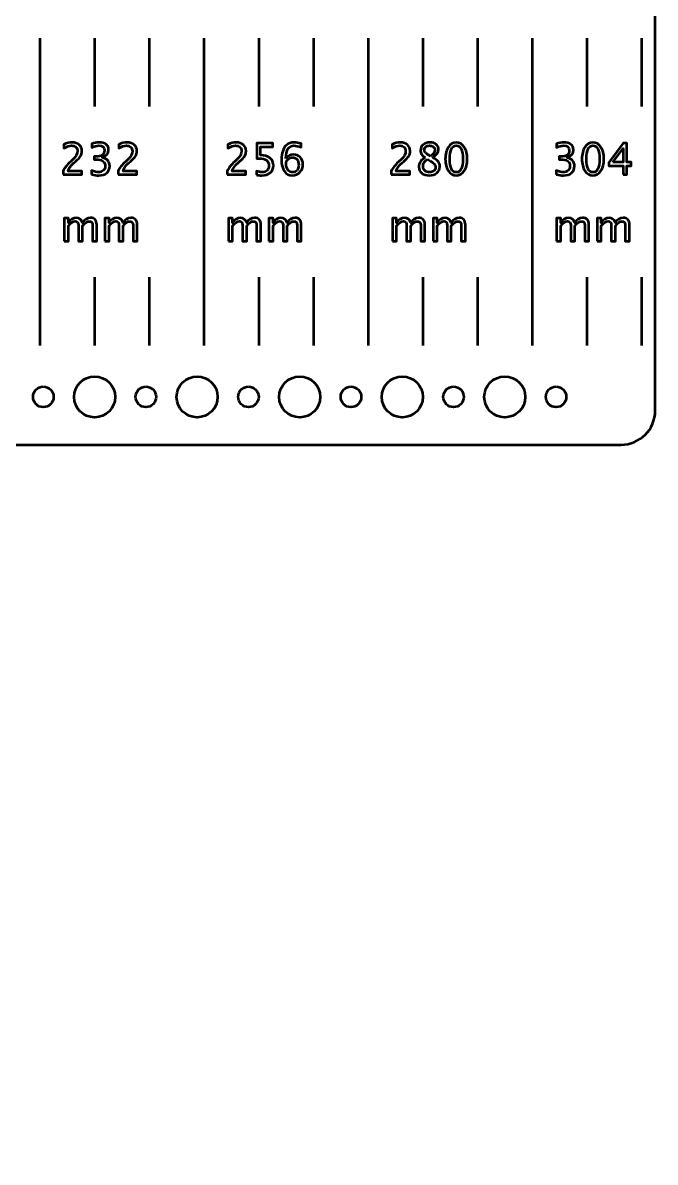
# Model space of a CAD drawing. Header units: centimetres. Extents: x -19.4 to 19.4, y -14.9 to 14.9.
# Drawn here: x 10.2 to 19.45, y -14.95 to 1.72 of the extents above; entities that cross this region are included whole.
import ezdxf

# ---------------------------------------------------------------- set-up
doc = ezdxf.new("R2010")
doc.units = ezdxf.units.CM
doc.header["$MEASUREMENT"] = 0
doc.layers.add('Layer 1', color=7, linetype='Continuous')

msp = doc.modelspace()

# ---------------------------------------------------------------- linework, layer by layer
at = {"layer": 'Layer 1', "lineweight": 53}
for centre, major_axis in [((11.25001, -3.75001), (0, 0.30001)), ((12.75001, -3.75001), (0, 0.30001)), ((14.25001, -3.75001), (0, 0.30001)), ((15.75001, -3.75001), (0, 0.30001)), ((17.25001, -3.75001), (0, 0.30001)), ((10.5, -3.75), (0, 0.15)), ((12, -3.75), (0, 0.15)), ((13.5, -3.75), (0, 0.15)), ((15, -3.75), (0, 0.15)), ((16.5, -3.75), (0, 0.15)), ((18, -3.75), (0, 0.15))]:
    msp.add_ellipse(centre, major_axis=major_axis, ratio=1, dxfattribs=at)
msp.add_open_spline([(-18.95, -14.95), (-19.22614, -14.95), (-19.45, -14.72614), (-19.45, -14.45), (-19.45, -14.45), (-19.45, -14.45), (-19.45, 14.45), (-19.45, 14.45), (-19.45, 14.45), (-19.45, 14.72614), (-19.22614, 14.95), (-18.95, 14.95), (-18.95, 14.95), (-15.20782, 14.95), (-9.72204, 14.95), (-6.55, 14.95), (-6.55, 14.95), (-6.27386, 14.95), (-6.05, 14.72614), (-6.05, 14.45), (-6.05, 14.45), (-6.05, 14.45), (-6.05, 2.95), (-6.05, 2.95), (-6.05, 2.95), (-6.05, 2.95), (18.95, 2.95), (18.95, 2.95), (18.95, 2.95), (19.22614, 2.95), (19.45, 2.72614), (19.45, 2.45), (19.45, 2.45), (19.45, 2.45), (19.45, -3.95), (19.45, -3.95), (19.45, -3.95), (19.45, -4.22614), (19.22614, -4.45), (18.95, -4.45), (18.95, -4.45), (18.95, -4.45), (-6.05, -4.45), (-6.05, -4.45), (-6.05, -4.45), (-6.05, -4.45), (-6.05, -14.45), (-6.05, -14.45), (-6.05, -14.45), (-6.05, -14.72614), (-6.27386, -14.95), (-6.55, -14.95), (-6.55, -14.95), (-11.32775, -14.95), (-14.17225, -14.95), (-18.95, -14.95)], degree=3, knots=[0, 0, 0, 0, 0.06666667, 0.06666667, 0.06666667, 0.06666667, 0.13333333, 0.13333333, 0.13333333, 0.13333333, 0.2, 0.2, 0.2, 0.2, 0.26666667, 0.26666667, 0.26666667, 0.26666667, 0.33333333, 0.33333333, 0.33333333, 0.33333333, 0.4, 0.4, 0.4, 0.4, 0.46666667, 0.46666667, 0.46666667, 0.46666667, 0.53333333, 0.53333333, 0.53333333, 0.53333333, 0.6, 0.6, 0.6, 0.6, 0.66666667, 0.66666667, 0.66666667, 0.66666667, 0.73333333, 0.73333333, 0.73333333, 0.73333333, 0.8, 0.8, 0.8, 0.8, 0.86666667, 0.86666667, 0.86666667, 0.86666667, 1, 1, 1, 1], dxfattribs=at)
at = {"layer": 'Layer 1', "color": 5, "lineweight": 53}
for points in [[(10.45, 1.5), (10.45, 1.5), (10.45, -3), (10.45, -3)], [(11.25, 1.5), (11.25, 1.5), (11.25, 0.5), (11.25, 0.5)], [(12.05, 1.5), (12.05, 1.5), (12.05, 0.5), (12.05, 0.5)], [(12.85, 1.5), (12.85, 1.5), (12.85, -3), (12.85, -3)], [(13.65, 1.5), (13.65, 1.5), (13.65, 0.5), (13.65, 0.5)], [(14.45, 1.5), (14.45, 1.5), (14.45, 0.5), (14.45, 0.5)], [(15.25, 1.5), (15.25, 1.5), (15.25, -3), (15.25, -3)], [(16.05, 1.5), (16.05, 1.5), (16.05, 0.5), (16.05, 0.5)], [(16.85, 1.5), (16.85, 1.5), (16.85, 0.5), (16.85, 0.5)], [(17.65, 1.5), (17.65, 1.5), (17.65, -3), (17.65, -3)], [(18.45, 1.5), (18.45, 1.5), (18.45, 0.5), (18.45, 0.5)], [(19.25, 1.5), (19.25, 1.5), (19.25, 0.5), (19.25, 0.5)], [(11.25, -2), (11.25, -2), (11.25, -3), (11.25, -3)], [(12.05, -2), (12.05, -2), (12.05, -3), (12.05, -3)], [(13.65, -2), (13.65, -2), (13.65, -3), (13.65, -3)], [(14.45, -2), (14.45, -2), (14.45, -3), (14.45, -3)], [(16.05, -2), (16.05, -2), (16.05, -3), (16.05, -3)], [(16.85, -2), (16.85, -2), (16.85, -3), (16.85, -3)], [(18.45, -2), (18.45, -2), (18.45, -3), (18.45, -3)], [(19.25, -2), (19.25, -2), (19.25, -3), (19.25, -3)]]:
    msp.add_open_spline(points, degree=3, dxfattribs=at)
for points, knots in [([(10.78972, -0.49738), (10.78972, -0.49738), (10.78972, -0.44404), (10.78972, -0.44404), (10.78972, -0.44404), (10.8075, -0.40245), (10.84337, -0.35704), (10.89745, -0.30804), (10.89745, -0.30804), (10.89745, -0.30804), (10.93238, -0.27672), (10.93238, -0.27672), (10.93238, -0.27672), (10.97736, -0.23587), (10.9999, -0.19544), (10.9999, -0.15522), (10.9999, -0.15522), (10.9999, -0.1295), (10.99217, -0.10939), (10.97683, -0.09468), (10.97683, -0.09468), (10.96148, -0.07997), (10.94021, -0.07256), (10.91322, -0.07256), (10.91322, -0.07256), (10.88168, -0.07256), (10.84433, -0.08463), (10.80115, -0.10876), (10.80115, -0.10876), (10.80115, -0.10876), (10.80115, -0.05542), (10.80115, -0.05542), (10.80115, -0.05542), (10.84189, -0.03637), (10.88243, -0.02684), (10.92285, -0.02684), (10.92285, -0.02684), (10.96582, -0.02684), (11.00032, -0.03838), (11.02636, -0.06156), (11.02636, -0.06156), (11.05229, -0.08474), (11.06531, -0.11543), (11.06531, -0.15374), (11.06531, -0.15374), (11.06531, -0.18126), (11.05874, -0.2057), (11.04562, -0.22698), (11.04562, -0.22698), (11.03239, -0.24835), (11.00794, -0.27418), (10.97207, -0.30466), (10.97207, -0.30466), (10.97207, -0.30466), (10.94847, -0.32477), (10.94847, -0.32477), (10.94847, -0.32477), (10.89936, -0.36636), (10.871, -0.40615), (10.86338, -0.44404), (10.86338, -0.44404), (10.86338, -0.44404), (11.0634, -0.44404), (11.0634, -0.44404), (11.0634, -0.44404), (11.0634, -0.44404), (11.0634, -0.49738), (11.0634, -0.49738), (11.0634, -0.49738), (11.0634, -0.49738), (10.78972, -0.49738), (10.78972, -0.49738)], [0, 0, 0, 0, 0.05263158, 0.05263158, 0.05263158, 0.05263158, 0.10526316, 0.10526316, 0.10526316, 0.10526316, 0.15789474, 0.15789474, 0.15789474, 0.15789474, 0.21052632, 0.21052632, 0.21052632, 0.21052632, 0.26315789, 0.26315789, 0.26315789, 0.26315789, 0.31578947, 0.31578947, 0.31578947, 0.31578947, 0.36842105, 0.36842105, 0.36842105, 0.36842105, 0.42105263, 0.42105263, 0.42105263, 0.42105263, 0.47368421, 0.47368421, 0.47368421, 0.47368421, 0.52631579, 0.52631579, 0.52631579, 0.52631579, 0.57894737, 0.57894737, 0.57894737, 0.57894737, 0.63157895, 0.63157895, 0.63157895, 0.63157895, 0.68421053, 0.68421053, 0.68421053, 0.68421053, 0.73684211, 0.73684211, 0.73684211, 0.73684211, 0.78947368, 0.78947368, 0.78947368, 0.78947368, 0.84210526, 0.84210526, 0.84210526, 0.84210526, 0.89473684, 0.89473684, 0.89473684, 0.89473684, 1, 1, 1, 1]), ([(11.20331, -0.4942), (11.20331, -0.4942), (11.20331, -0.43705), (11.20331, -0.43705), (11.20331, -0.43705), (11.24691, -0.45441), (11.2811, -0.46309), (11.30618, -0.46309), (11.30618, -0.46309), (11.33571, -0.46309), (11.35952, -0.45462), (11.37783, -0.43758), (11.37783, -0.43758), (11.39614, -0.42054), (11.40524, -0.39832), (11.40524, -0.37101), (11.40524, -0.37101), (11.40524, -0.30624), (11.36016, -0.27386), (11.26999, -0.27386), (11.26999, -0.27386), (11.26999, -0.27386), (11.24586, -0.27386), (11.24586, -0.27386), (11.24586, -0.27386), (11.24586, -0.27386), (11.24586, -0.2329), (11.24586, -0.2329), (11.24586, -0.2329), (11.24586, -0.2329), (11.26723, -0.23258), (11.26723, -0.23258), (11.26723, -0.23258), (11.35201, -0.23258), (11.39445, -0.20274), (11.39445, -0.14294), (11.39445, -0.14294), (11.39445, -0.09606), (11.36629, -0.07256), (11.3101, -0.07256), (11.3101, -0.07256), (11.27993, -0.07256), (11.24649, -0.08124), (11.20966, -0.0986), (11.20966, -0.0986), (11.20966, -0.0986), (11.20966, -0.04526), (11.20966, -0.04526), (11.20966, -0.04526), (11.24575, -0.03298), (11.28057, -0.02684), (11.31401, -0.02684), (11.31401, -0.02684), (11.35952, -0.02684), (11.39455, -0.03595), (11.41889, -0.05415), (11.41889, -0.05415), (11.44323, -0.07225), (11.45541, -0.0986), (11.45541, -0.1331), (11.45541, -0.1331), (11.45541, -0.18697), (11.42355, -0.22539), (11.35973, -0.24825), (11.35973, -0.24825), (11.43371, -0.2655), (11.47065, -0.30603), (11.47065, -0.37006), (11.47065, -0.37006), (11.47065, -0.41324), (11.45636, -0.44721), (11.42789, -0.47187), (11.42789, -0.47187), (11.39942, -0.49653), (11.36026, -0.50881), (11.31052, -0.50881), (11.31052, -0.50881), (11.28216, -0.50881), (11.24649, -0.50394), (11.20331, -0.4942)], [0, 0, 0, 0, 0.04761905, 0.04761905, 0.04761905, 0.04761905, 0.0952381, 0.0952381, 0.0952381, 0.0952381, 0.14285714, 0.14285714, 0.14285714, 0.14285714, 0.19047619, 0.19047619, 0.19047619, 0.19047619, 0.23809524, 0.23809524, 0.23809524, 0.23809524, 0.28571429, 0.28571429, 0.28571429, 0.28571429, 0.33333333, 0.33333333, 0.33333333, 0.33333333, 0.38095238, 0.38095238, 0.38095238, 0.38095238, 0.42857143, 0.42857143, 0.42857143, 0.42857143, 0.47619048, 0.47619048, 0.47619048, 0.47619048, 0.52380952, 0.52380952, 0.52380952, 0.52380952, 0.57142857, 0.57142857, 0.57142857, 0.57142857, 0.61904762, 0.61904762, 0.61904762, 0.61904762, 0.66666667, 0.66666667, 0.66666667, 0.66666667, 0.71428571, 0.71428571, 0.71428571, 0.71428571, 0.76190476, 0.76190476, 0.76190476, 0.76190476, 0.80952381, 0.80952381, 0.80952381, 0.80952381, 0.85714286, 0.85714286, 0.85714286, 0.85714286, 0.9047619, 0.9047619, 0.9047619, 0.9047619, 1, 1, 1, 1]), ([(11.59278, -0.49738), (11.59278, -0.49738), (11.59278, -0.44404), (11.59278, -0.44404), (11.59278, -0.44404), (11.61056, -0.40245), (11.64643, -0.35704), (11.70051, -0.30804), (11.70051, -0.30804), (11.70051, -0.30804), (11.73544, -0.27672), (11.73544, -0.27672), (11.73544, -0.27672), (11.78042, -0.23587), (11.80296, -0.19544), (11.80296, -0.15522), (11.80296, -0.15522), (11.80296, -0.1295), (11.79523, -0.10939), (11.77989, -0.09468), (11.77989, -0.09468), (11.76454, -0.07997), (11.74327, -0.07256), (11.71628, -0.07256), (11.71628, -0.07256), (11.68474, -0.07256), (11.64739, -0.08463), (11.60421, -0.10876), (11.60421, -0.10876), (11.60421, -0.10876), (11.60421, -0.05542), (11.60421, -0.05542), (11.60421, -0.05542), (11.64495, -0.03637), (11.68549, -0.02684), (11.72591, -0.02684), (11.72591, -0.02684), (11.76888, -0.02684), (11.80338, -0.03838), (11.82942, -0.06156), (11.82942, -0.06156), (11.85535, -0.08474), (11.86837, -0.11543), (11.86837, -0.15374), (11.86837, -0.15374), (11.86837, -0.18126), (11.8618, -0.2057), (11.84868, -0.22698), (11.84868, -0.22698), (11.83545, -0.24835), (11.811, -0.27418), (11.77513, -0.30466), (11.77513, -0.30466), (11.77513, -0.30466), (11.75153, -0.32477), (11.75153, -0.32477), (11.75153, -0.32477), (11.70242, -0.36636), (11.67406, -0.40615), (11.66644, -0.44404), (11.66644, -0.44404), (11.66644, -0.44404), (11.86646, -0.44404), (11.86646, -0.44404), (11.86646, -0.44404), (11.86646, -0.44404), (11.86646, -0.49738), (11.86646, -0.49738), (11.86646, -0.49738), (11.86646, -0.49738), (11.59278, -0.49738), (11.59278, -0.49738)], [0, 0, 0, 0, 0.05263158, 0.05263158, 0.05263158, 0.05263158, 0.10526316, 0.10526316, 0.10526316, 0.10526316, 0.15789474, 0.15789474, 0.15789474, 0.15789474, 0.21052632, 0.21052632, 0.21052632, 0.21052632, 0.26315789, 0.26315789, 0.26315789, 0.26315789, 0.31578947, 0.31578947, 0.31578947, 0.31578947, 0.36842105, 0.36842105, 0.36842105, 0.36842105, 0.42105263, 0.42105263, 0.42105263, 0.42105263, 0.47368421, 0.47368421, 0.47368421, 0.47368421, 0.52631579, 0.52631579, 0.52631579, 0.52631579, 0.57894737, 0.57894737, 0.57894737, 0.57894737, 0.63157895, 0.63157895, 0.63157895, 0.63157895, 0.68421053, 0.68421053, 0.68421053, 0.68421053, 0.73684211, 0.73684211, 0.73684211, 0.73684211, 0.78947368, 0.78947368, 0.78947368, 0.78947368, 0.84210526, 0.84210526, 0.84210526, 0.84210526, 0.89473684, 0.89473684, 0.89473684, 0.89473684, 1, 1, 1, 1]), ([(13.18972, -0.49738), (13.18972, -0.49738), (13.18972, -0.44404), (13.18972, -0.44404), (13.18972, -0.44404), (13.2075, -0.40245), (13.24337, -0.35704), (13.29745, -0.30804), (13.29745, -0.30804), (13.29745, -0.30804), (13.33238, -0.27672), (13.33238, -0.27672), (13.33238, -0.27672), (13.37736, -0.23587), (13.3999, -0.19544), (13.3999, -0.15522), (13.3999, -0.15522), (13.3999, -0.1295), (13.39217, -0.10939), (13.37683, -0.09468), (13.37683, -0.09468), (13.36148, -0.07997), (13.34021, -0.07256), (13.31322, -0.07256), (13.31322, -0.07256), (13.28168, -0.07256), (13.24433, -0.08463), (13.20115, -0.10876), (13.20115, -0.10876), (13.20115, -0.10876), (13.20115, -0.05542), (13.20115, -0.05542), (13.20115, -0.05542), (13.24189, -0.03637), (13.28243, -0.02684), (13.32285, -0.02684), (13.32285, -0.02684), (13.36582, -0.02684), (13.40032, -0.03838), (13.42636, -0.06156), (13.42636, -0.06156), (13.45229, -0.08474), (13.46531, -0.11543), (13.46531, -0.15374), (13.46531, -0.15374), (13.46531, -0.18126), (13.45874, -0.2057), (13.44562, -0.22698), (13.44562, -0.22698), (13.43239, -0.24835), (13.40794, -0.27418), (13.37207, -0.30466), (13.37207, -0.30466), (13.37207, -0.30466), (13.34847, -0.32477), (13.34847, -0.32477), (13.34847, -0.32477), (13.29936, -0.36636), (13.271, -0.40615), (13.26338, -0.44404), (13.26338, -0.44404), (13.26338, -0.44404), (13.4634, -0.44404), (13.4634, -0.44404), (13.4634, -0.44404), (13.4634, -0.44404), (13.4634, -0.49738), (13.4634, -0.49738), (13.4634, -0.49738), (13.4634, -0.49738), (13.18972, -0.49738), (13.18972, -0.49738)], [0, 0, 0, 0, 0.05263158, 0.05263158, 0.05263158, 0.05263158, 0.10526316, 0.10526316, 0.10526316, 0.10526316, 0.15789474, 0.15789474, 0.15789474, 0.15789474, 0.21052632, 0.21052632, 0.21052632, 0.21052632, 0.26315789, 0.26315789, 0.26315789, 0.26315789, 0.31578947, 0.31578947, 0.31578947, 0.31578947, 0.36842105, 0.36842105, 0.36842105, 0.36842105, 0.42105263, 0.42105263, 0.42105263, 0.42105263, 0.47368421, 0.47368421, 0.47368421, 0.47368421, 0.52631579, 0.52631579, 0.52631579, 0.52631579, 0.57894737, 0.57894737, 0.57894737, 0.57894737, 0.63157895, 0.63157895, 0.63157895, 0.63157895, 0.68421053, 0.68421053, 0.68421053, 0.68421053, 0.73684211, 0.73684211, 0.73684211, 0.73684211, 0.78947368, 0.78947368, 0.78947368, 0.78947368, 0.84210526, 0.84210526, 0.84210526, 0.84210526, 0.89473684, 0.89473684, 0.89473684, 0.89473684, 1, 1, 1, 1]), ([(13.61601, -0.49929), (13.61601, -0.49929), (13.61601, -0.44467), (13.61601, -0.44467), (13.61601, -0.44467), (13.64638, -0.45695), (13.67517, -0.46309), (13.70269, -0.46309), (13.70269, -0.46309), (13.73274, -0.46309), (13.75645, -0.4542), (13.7737, -0.43642), (13.7737, -0.43642), (13.79095, -0.41864), (13.79953, -0.39419), (13.79953, -0.36308), (13.79953, -0.36308), (13.79953, -0.32963), (13.78735, -0.30402), (13.76301, -0.28635), (13.76301, -0.28635), (13.73867, -0.26867), (13.70343, -0.25989), (13.65739, -0.25989), (13.65739, -0.25989), (13.6467, -0.25989), (13.63538, -0.26063), (13.62363, -0.26211), (13.62363, -0.26211), (13.62363, -0.26211), (13.62363, -0.03827), (13.62363, -0.03827), (13.62363, -0.03827), (13.62363, -0.03827), (13.85604, -0.03827), (13.85604, -0.03827), (13.85604, -0.03827), (13.85604, -0.03827), (13.85604, -0.09161), (13.85604, -0.09161), (13.85604, -0.09161), (13.85604, -0.09161), (13.67697, -0.09161), (13.67697, -0.09161), (13.67697, -0.09161), (13.67697, -0.09161), (13.67697, -0.2129), (13.67697, -0.2129), (13.67697, -0.2129), (13.73603, -0.2129), (13.78206, -0.22645), (13.81519, -0.25354), (13.81519, -0.25354), (13.84831, -0.28053), (13.86493, -0.31799), (13.86493, -0.36593), (13.86493, -0.36593), (13.86493, -0.4106), (13.8499, -0.44552), (13.81985, -0.47082), (13.81985, -0.47082), (13.78979, -0.49611), (13.7483, -0.50881), (13.69539, -0.50881), (13.69539, -0.50881), (13.67178, -0.50881), (13.64533, -0.50564), (13.61601, -0.49929)], [0, 0, 0, 0, 0.05555556, 0.05555556, 0.05555556, 0.05555556, 0.11111111, 0.11111111, 0.11111111, 0.11111111, 0.16666667, 0.16666667, 0.16666667, 0.16666667, 0.22222222, 0.22222222, 0.22222222, 0.22222222, 0.27777778, 0.27777778, 0.27777778, 0.27777778, 0.33333333, 0.33333333, 0.33333333, 0.33333333, 0.38888889, 0.38888889, 0.38888889, 0.38888889, 0.44444444, 0.44444444, 0.44444444, 0.44444444, 0.5, 0.5, 0.5, 0.5, 0.55555556, 0.55555556, 0.55555556, 0.55555556, 0.61111111, 0.61111111, 0.61111111, 0.61111111, 0.66666667, 0.66666667, 0.66666667, 0.66666667, 0.72222222, 0.72222222, 0.72222222, 0.72222222, 0.77777778, 0.77777778, 0.77777778, 0.77777778, 0.83333333, 0.83333333, 0.83333333, 0.83333333, 0.88888889, 0.88888889, 0.88888889, 0.88888889, 1, 1, 1, 1]), ([(14.04929, -0.25947), (14.0785, -0.22168), (14.11522, -0.20274), (14.15946, -0.20274), (14.15946, -0.20274), (14.19957, -0.20274), (14.23238, -0.21597), (14.25799, -0.24253), (14.25799, -0.24253), (14.2835, -0.2691), (14.29631, -0.30318), (14.29631, -0.34477), (14.29631, -0.34477), (14.29631, -0.3925), (14.28202, -0.43176), (14.25334, -0.46256), (14.25334, -0.46256), (14.22466, -0.49336), (14.18825, -0.50881), (14.14391, -0.50881), (14.14391, -0.50881), (14.09353, -0.50881), (14.05395, -0.48838), (14.02548, -0.44764), (14.02548, -0.44764), (13.9969, -0.40679), (13.98262, -0.35027), (13.98262, -0.2782), (13.98262, -0.2782), (13.98262, -0.18104), (14.00759, -0.10982), (14.05744, -0.06431), (14.05744, -0.06431), (14.08453, -0.03933), (14.122, -0.02684), (14.16973, -0.02684), (14.16973, -0.02684), (14.19746, -0.02684), (14.23185, -0.03256), (14.27281, -0.04399), (14.27281, -0.04399), (14.27281, -0.04399), (14.27281, -0.09733), (14.27281, -0.09733), (14.27281, -0.09733), (14.22952, -0.08082), (14.19396, -0.07256), (14.16602, -0.07256), (14.16602, -0.07256), (14.08824, -0.07256), (14.04929, -0.1349), (14.04929, -0.25947)], [0, 0, 0, 0, 0.07142857, 0.07142857, 0.07142857, 0.07142857, 0.14285714, 0.14285714, 0.14285714, 0.14285714, 0.21428571, 0.21428571, 0.21428571, 0.21428571, 0.28571429, 0.28571429, 0.28571429, 0.28571429, 0.35714286, 0.35714286, 0.35714286, 0.35714286, 0.42857143, 0.42857143, 0.42857143, 0.42857143, 0.5, 0.5, 0.5, 0.5, 0.57142857, 0.57142857, 0.57142857, 0.57142857, 0.64285714, 0.64285714, 0.64285714, 0.64285714, 0.71428571, 0.71428571, 0.71428571, 0.71428571, 0.78571429, 0.78571429, 0.78571429, 0.78571429, 0.85714286, 0.85714286, 0.85714286, 0.85714286, 1, 1, 1, 1]), ([(15.58972, -0.49738), (15.58972, -0.49738), (15.58972, -0.44404), (15.58972, -0.44404), (15.58972, -0.44404), (15.6075, -0.40245), (15.64337, -0.35704), (15.69745, -0.30804), (15.69745, -0.30804), (15.69745, -0.30804), (15.73238, -0.27672), (15.73238, -0.27672), (15.73238, -0.27672), (15.77736, -0.23587), (15.7999, -0.19544), (15.7999, -0.15522), (15.7999, -0.15522), (15.7999, -0.1295), (15.79217, -0.10939), (15.77683, -0.09468), (15.77683, -0.09468), (15.76148, -0.07997), (15.74021, -0.07256), (15.71322, -0.07256), (15.71322, -0.07256), (15.68168, -0.07256), (15.64433, -0.08463), (15.60115, -0.10876), (15.60115, -0.10876), (15.60115, -0.10876), (15.60115, -0.05542), (15.60115, -0.05542), (15.60115, -0.05542), (15.64189, -0.03637), (15.68243, -0.02684), (15.72285, -0.02684), (15.72285, -0.02684), (15.76582, -0.02684), (15.80032, -0.03838), (15.82636, -0.06156), (15.82636, -0.06156), (15.85229, -0.08474), (15.86531, -0.11543), (15.86531, -0.15374), (15.86531, -0.15374), (15.86531, -0.18126), (15.85874, -0.2057), (15.84562, -0.22698), (15.84562, -0.22698), (15.83239, -0.24835), (15.80794, -0.27418), (15.77207, -0.30466), (15.77207, -0.30466), (15.77207, -0.30466), (15.74847, -0.32477), (15.74847, -0.32477), (15.74847, -0.32477), (15.69936, -0.36636), (15.671, -0.40615), (15.66338, -0.44404), (15.66338, -0.44404), (15.66338, -0.44404), (15.8634, -0.44404), (15.8634, -0.44404), (15.8634, -0.44404), (15.8634, -0.44404), (15.8634, -0.49738), (15.8634, -0.49738), (15.8634, -0.49738), (15.8634, -0.49738), (15.58972, -0.49738), (15.58972, -0.49738)], [0, 0, 0, 0, 0.05263158, 0.05263158, 0.05263158, 0.05263158, 0.10526316, 0.10526316, 0.10526316, 0.10526316, 0.15789474, 0.15789474, 0.15789474, 0.15789474, 0.21052632, 0.21052632, 0.21052632, 0.21052632, 0.26315789, 0.26315789, 0.26315789, 0.26315789, 0.31578947, 0.31578947, 0.31578947, 0.31578947, 0.36842105, 0.36842105, 0.36842105, 0.36842105, 0.42105263, 0.42105263, 0.42105263, 0.42105263, 0.47368421, 0.47368421, 0.47368421, 0.47368421, 0.52631579, 0.52631579, 0.52631579, 0.52631579, 0.57894737, 0.57894737, 0.57894737, 0.57894737, 0.63157895, 0.63157895, 0.63157895, 0.63157895, 0.68421053, 0.68421053, 0.68421053, 0.68421053, 0.73684211, 0.73684211, 0.73684211, 0.73684211, 0.78947368, 0.78947368, 0.78947368, 0.78947368, 0.84210526, 0.84210526, 0.84210526, 0.84210526, 0.89473684, 0.89473684, 0.89473684, 0.89473684, 1, 1, 1, 1]), ([(16.08459, -0.24751), (16.0594, -0.22994), (16.04183, -0.21364), (16.03199, -0.19851), (16.03199, -0.19851), (16.02215, -0.18348), (16.01728, -0.16527), (16.01728, -0.144), (16.01728, -0.144), (16.01728, -0.10929), (16.02998, -0.08103), (16.05527, -0.05934), (16.05527, -0.05934), (16.08067, -0.03764), (16.1138, -0.02684), (16.15465, -0.02684), (16.15465, -0.02684), (16.19233, -0.02684), (16.22291, -0.03605), (16.2463, -0.05447), (16.2463, -0.05447), (16.26969, -0.07278), (16.28144, -0.09669), (16.28144, -0.12601), (16.28144, -0.12601), (16.28144, -0.17046), (16.25297, -0.21099), (16.19614, -0.24751), (16.19614, -0.24751), (16.26525, -0.28137), (16.29986, -0.32508), (16.29986, -0.37863), (16.29986, -0.37863), (16.29986, -0.41684), (16.28536, -0.44806), (16.25646, -0.4724), (16.25646, -0.4724), (16.22757, -0.49664), (16.19042, -0.50881), (16.14492, -0.50881), (16.14492, -0.50881), (16.09951, -0.50881), (16.06289, -0.49738), (16.03495, -0.47452), (16.03495, -0.47452), (16.00712, -0.45177), (15.99315, -0.42171), (15.99315, -0.38456), (15.99315, -0.38456), (15.99315, -0.32953), (16.02363, -0.28391), (16.08459, -0.24751)], [0, 0, 0, 0, 0.07142857, 0.07142857, 0.07142857, 0.07142857, 0.14285714, 0.14285714, 0.14285714, 0.14285714, 0.21428571, 0.21428571, 0.21428571, 0.21428571, 0.28571429, 0.28571429, 0.28571429, 0.28571429, 0.35714286, 0.35714286, 0.35714286, 0.35714286, 0.42857143, 0.42857143, 0.42857143, 0.42857143, 0.5, 0.5, 0.5, 0.5, 0.57142857, 0.57142857, 0.57142857, 0.57142857, 0.64285714, 0.64285714, 0.64285714, 0.64285714, 0.71428571, 0.71428571, 0.71428571, 0.71428571, 0.78571429, 0.78571429, 0.78571429, 0.78571429, 0.85714286, 0.85714286, 0.85714286, 0.85714286, 1, 1, 1, 1]), ([(16.16206, -0.22835), (16.20482, -0.20009), (16.2262, -0.16877), (16.2262, -0.13416), (16.2262, -0.13416), (16.2262, -0.11564), (16.219, -0.10082), (16.20471, -0.0895), (16.20471, -0.0895), (16.19032, -0.07817), (16.17159, -0.07256), (16.14841, -0.07256), (16.14841, -0.07256), (16.12597, -0.07256), (16.10766, -0.07807), (16.09359, -0.08918), (16.09359, -0.08918), (16.07951, -0.10029), (16.07253, -0.11458), (16.07253, -0.13225), (16.07253, -0.13225), (16.07253, -0.1494), (16.07888, -0.16485), (16.09158, -0.17861), (16.09158, -0.17861), (16.10428, -0.19226), (16.12777, -0.20888), (16.16206, -0.22835)], [0, 0, 0, 0, 0.125, 0.125, 0.125, 0.125, 0.25, 0.25, 0.25, 0.25, 0.375, 0.375, 0.375, 0.375, 0.5, 0.5, 0.5, 0.5, 0.625, 0.625, 0.625, 0.625, 0.75, 0.75, 0.75, 0.75, 1, 1, 1, 1]), ([(16.54073, -0.50881), (16.49258, -0.50881), (16.45374, -0.48669), (16.42431, -0.44256), (16.42431, -0.44256), (16.39479, -0.39843), (16.38008, -0.34022), (16.38008, -0.26783), (16.38008, -0.26783), (16.38008, -0.19544), (16.39479, -0.13723), (16.42431, -0.0931), (16.42431, -0.0931), (16.45374, -0.04896), (16.49258, -0.02684), (16.54073, -0.02684), (16.54073, -0.02684), (16.5891, -0.02684), (16.62794, -0.04886), (16.65736, -0.09288), (16.65736, -0.09288), (16.68667, -0.13691), (16.70139, -0.19523), (16.70139, -0.26783), (16.70139, -0.26783), (16.70139, -0.34022), (16.68667, -0.39843), (16.65736, -0.44256), (16.65736, -0.44256), (16.62794, -0.48669), (16.5891, -0.50881), (16.54073, -0.50881)], [0, 0, 0, 0, 0.11111111, 0.11111111, 0.11111111, 0.11111111, 0.22222222, 0.22222222, 0.22222222, 0.22222222, 0.33333333, 0.33333333, 0.33333333, 0.33333333, 0.44444444, 0.44444444, 0.44444444, 0.44444444, 0.55555556, 0.55555556, 0.55555556, 0.55555556, 0.66666667, 0.66666667, 0.66666667, 0.66666667, 0.77777778, 0.77777778, 0.77777778, 0.77777778, 1, 1, 1, 1]), ([(16.54062, -0.46309), (16.60423, -0.46309), (16.63598, -0.398), (16.63598, -0.26783), (16.63598, -0.26783), (16.63598, -0.13765), (16.60423, -0.07256), (16.54062, -0.07256), (16.54062, -0.07256), (16.47723, -0.07256), (16.44548, -0.13765), (16.44548, -0.26783), (16.44548, -0.26783), (16.44548, -0.398), (16.47723, -0.46309), (16.54062, -0.46309)], [0, 0, 0, 0, 0.2, 0.2, 0.2, 0.2, 0.4, 0.4, 0.4, 0.4, 0.6, 0.6, 0.6, 0.6, 1, 1, 1, 1]), ([(18.00178, -0.4942), (18.00178, -0.4942), (18.00178, -0.43705), (18.00178, -0.43705), (18.00178, -0.43705), (18.04538, -0.45441), (18.07957, -0.46309), (18.10465, -0.46309), (18.10465, -0.46309), (18.13418, -0.46309), (18.15799, -0.45462), (18.1763, -0.43758), (18.1763, -0.43758), (18.19461, -0.42054), (18.20371, -0.39832), (18.20371, -0.37101), (18.20371, -0.37101), (18.20371, -0.30624), (18.15863, -0.27386), (18.06846, -0.27386), (18.06846, -0.27386), (18.06846, -0.27386), (18.04433, -0.27386), (18.04433, -0.27386), (18.04433, -0.27386), (18.04433, -0.27386), (18.04433, -0.2329), (18.04433, -0.2329), (18.04433, -0.2329), (18.04433, -0.2329), (18.0657, -0.23258), (18.0657, -0.23258), (18.0657, -0.23258), (18.15048, -0.23258), (18.19292, -0.20274), (18.19292, -0.14294), (18.19292, -0.14294), (18.19292, -0.09606), (18.16476, -0.07256), (18.10857, -0.07256), (18.10857, -0.07256), (18.0784, -0.07256), (18.04496, -0.08124), (18.00813, -0.0986), (18.00813, -0.0986), (18.00813, -0.0986), (18.00813, -0.04526), (18.00813, -0.04526), (18.00813, -0.04526), (18.04422, -0.03298), (18.07904, -0.02684), (18.11248, -0.02684), (18.11248, -0.02684), (18.15799, -0.02684), (18.19302, -0.03595), (18.21736, -0.05415), (18.21736, -0.05415), (18.2417, -0.07225), (18.25388, -0.0986), (18.25388, -0.1331), (18.25388, -0.1331), (18.25388, -0.18697), (18.22202, -0.22539), (18.1582, -0.24825), (18.1582, -0.24825), (18.23218, -0.2655), (18.26912, -0.30603), (18.26912, -0.37006), (18.26912, -0.37006), (18.26912, -0.41324), (18.25483, -0.44721), (18.22636, -0.47187), (18.22636, -0.47187), (18.19789, -0.49653), (18.15873, -0.50881), (18.10899, -0.50881), (18.10899, -0.50881), (18.08063, -0.50881), (18.04496, -0.50394), (18.00178, -0.4942)], [0, 0, 0, 0, 0.04761905, 0.04761905, 0.04761905, 0.04761905, 0.0952381, 0.0952381, 0.0952381, 0.0952381, 0.14285714, 0.14285714, 0.14285714, 0.14285714, 0.19047619, 0.19047619, 0.19047619, 0.19047619, 0.23809524, 0.23809524, 0.23809524, 0.23809524, 0.28571429, 0.28571429, 0.28571429, 0.28571429, 0.33333333, 0.33333333, 0.33333333, 0.33333333, 0.38095238, 0.38095238, 0.38095238, 0.38095238, 0.42857143, 0.42857143, 0.42857143, 0.42857143, 0.47619048, 0.47619048, 0.47619048, 0.47619048, 0.52380952, 0.52380952, 0.52380952, 0.52380952, 0.57142857, 0.57142857, 0.57142857, 0.57142857, 0.61904762, 0.61904762, 0.61904762, 0.61904762, 0.66666667, 0.66666667, 0.66666667, 0.66666667, 0.71428571, 0.71428571, 0.71428571, 0.71428571, 0.76190476, 0.76190476, 0.76190476, 0.76190476, 0.80952381, 0.80952381, 0.80952381, 0.80952381, 0.85714286, 0.85714286, 0.85714286, 0.85714286, 0.9047619, 0.9047619, 0.9047619, 0.9047619, 1, 1, 1, 1]), ([(18.5392, -0.50881), (18.49105, -0.50881), (18.45221, -0.48669), (18.42278, -0.44256), (18.42278, -0.44256), (18.39326, -0.39843), (18.37855, -0.34022), (18.37855, -0.26783), (18.37855, -0.26783), (18.37855, -0.19544), (18.39326, -0.13723), (18.42278, -0.0931), (18.42278, -0.0931), (18.45221, -0.04896), (18.49105, -0.02684), (18.5392, -0.02684), (18.5392, -0.02684), (18.58757, -0.02684), (18.62641, -0.04886), (18.65583, -0.09288), (18.65583, -0.09288), (18.68514, -0.13691), (18.69986, -0.19523), (18.69986, -0.26783), (18.69986, -0.26783), (18.69986, -0.34022), (18.68514, -0.39843), (18.65583, -0.44256), (18.65583, -0.44256), (18.62641, -0.48669), (18.58757, -0.50881), (18.5392, -0.50881)], [0, 0, 0, 0, 0.11111111, 0.11111111, 0.11111111, 0.11111111, 0.22222222, 0.22222222, 0.22222222, 0.22222222, 0.33333333, 0.33333333, 0.33333333, 0.33333333, 0.44444444, 0.44444444, 0.44444444, 0.44444444, 0.55555556, 0.55555556, 0.55555556, 0.55555556, 0.66666667, 0.66666667, 0.66666667, 0.66666667, 0.77777778, 0.77777778, 0.77777778, 0.77777778, 1, 1, 1, 1]), ([(18.53909, -0.46309), (18.6027, -0.46309), (18.63445, -0.398), (18.63445, -0.26783), (18.63445, -0.26783), (18.63445, -0.13765), (18.6027, -0.07256), (18.53909, -0.07256), (18.53909, -0.07256), (18.4757, -0.07256), (18.44395, -0.13765), (18.44395, -0.26783), (18.44395, -0.26783), (18.44395, -0.398), (18.4757, -0.46309), (18.53909, -0.46309)], [0, 0, 0, 0, 0.2, 0.2, 0.2, 0.2, 0.4, 0.4, 0.4, 0.4, 0.6, 0.6, 0.6, 0.6, 1, 1, 1, 1]), ([(18.97947, -0.49738), (18.97947, -0.49738), (18.97947, -0.3672), (18.97947, -0.3672), (18.97947, -0.3672), (18.97947, -0.3672), (18.77246, -0.3672), (18.77246, -0.3672), (18.77246, -0.3672), (18.77246, -0.3672), (18.77246, -0.32085), (18.77246, -0.32085), (18.77246, -0.32085), (18.77246, -0.32085), (18.97947, -0.03827), (18.97947, -0.03827), (18.97947, -0.03827), (18.97947, -0.03827), (19.03662, -0.03827), (19.03662, -0.03827), (19.03662, -0.03827), (19.03662, -0.03827), (19.03662, -0.31704), (19.03662, -0.31704), (19.03662, -0.31704), (19.03662, -0.31704), (19.09821, -0.31704), (19.09821, -0.31704), (19.09821, -0.31704), (19.09821, -0.31704), (19.09821, -0.3672), (19.09821, -0.3672), (19.09821, -0.3672), (19.09821, -0.3672), (19.03662, -0.3672), (19.03662, -0.3672), (19.03662, -0.3672), (19.03662, -0.3672), (19.03662, -0.49738), (19.03662, -0.49738), (19.03662, -0.49738), (19.03662, -0.49738), (18.97947, -0.49738), (18.97947, -0.49738)], [0, 0, 0, 0, 0.08333333, 0.08333333, 0.08333333, 0.08333333, 0.16666667, 0.16666667, 0.16666667, 0.16666667, 0.25, 0.25, 0.25, 0.25, 0.33333333, 0.33333333, 0.33333333, 0.33333333, 0.41666667, 0.41666667, 0.41666667, 0.41666667, 0.5, 0.5, 0.5, 0.5, 0.58333333, 0.58333333, 0.58333333, 0.58333333, 0.66666667, 0.66666667, 0.66666667, 0.66666667, 0.75, 0.75, 0.75, 0.75, 0.83333333, 0.83333333, 0.83333333, 0.83333333, 1, 1, 1, 1]), ([(18.83267, -0.31704), (18.83267, -0.31704), (18.98328, -0.31704), (18.98328, -0.31704), (18.98328, -0.31704), (18.98328, -0.31704), (18.98328, -0.11363), (18.98328, -0.11363), (18.98328, -0.11363), (18.98328, -0.11363), (18.83267, -0.31704), (18.83267, -0.31704)], [0, 0, 0, 0, 0.25, 0.25, 0.25, 0.25, 0.5, 0.5, 0.5, 0.5, 1, 1, 1, 1]), ([(14.23535, -0.35683), (14.23535, -0.32286), (14.22751, -0.29598), (14.21174, -0.27619), (14.21174, -0.27619), (14.19598, -0.2564), (14.17439, -0.24655), (14.14697, -0.24655), (14.14697, -0.24655), (14.12083, -0.24655), (14.0985, -0.25523), (14.07988, -0.2727), (14.07988, -0.2727), (14.06114, -0.29005), (14.05183, -0.31101), (14.05183, -0.33545), (14.05183, -0.33545), (14.05183, -0.37398), (14.06072, -0.40488), (14.07839, -0.42816), (14.07839, -0.42816), (14.09617, -0.45145), (14.11967, -0.46309), (14.14888, -0.46309), (14.14888, -0.46309), (14.17544, -0.46309), (14.1965, -0.45356), (14.21206, -0.43451), (14.21206, -0.43451), (14.22762, -0.41546), (14.23535, -0.38954), (14.23535, -0.35683)], [0, 0, 0, 0, 0.11111111, 0.11111111, 0.11111111, 0.11111111, 0.22222222, 0.22222222, 0.22222222, 0.22222222, 0.33333333, 0.33333333, 0.33333333, 0.33333333, 0.44444444, 0.44444444, 0.44444444, 0.44444444, 0.55555556, 0.55555556, 0.55555556, 0.55555556, 0.66666667, 0.66666667, 0.66666667, 0.66666667, 0.77777778, 0.77777778, 0.77777778, 0.77777778, 1, 1, 1, 1]), ([(16.11782, -0.27227), (16.09306, -0.29132), (16.07623, -0.30794), (16.06734, -0.32212), (16.06734, -0.32212), (16.05856, -0.3363), (16.05411, -0.35387), (16.05411, -0.37504), (16.05411, -0.37504), (16.05411, -0.40128), (16.06258, -0.42256), (16.07962, -0.43875), (16.07962, -0.43875), (16.09666, -0.45494), (16.11899, -0.46309), (16.14682, -0.46309), (16.14682, -0.46309), (16.1736, -0.46309), (16.1954, -0.45621), (16.21223, -0.44235), (16.21223, -0.44235), (16.22916, -0.42848), (16.23763, -0.41049), (16.23763, -0.38837), (16.23763, -0.38837), (16.23763, -0.37059), (16.23244, -0.35546), (16.22196, -0.34318), (16.22196, -0.34318), (16.21148, -0.3309), (16.19127, -0.31588), (16.16132, -0.2981), (16.16132, -0.2981), (16.16132, -0.2981), (16.11782, -0.27227), (16.11782, -0.27227)], [0, 0, 0, 0, 0.1, 0.1, 0.1, 0.1, 0.2, 0.2, 0.2, 0.2, 0.3, 0.3, 0.3, 0.3, 0.4, 0.4, 0.4, 0.4, 0.5, 0.5, 0.5, 0.5, 0.6, 0.6, 0.6, 0.6, 0.7, 0.7, 0.7, 0.7, 0.8, 0.8, 0.8, 0.8, 1, 1, 1, 1]), ([(10.80739, -1.47316), (10.80739, -1.47316), (10.80739, -1.13661), (10.80739, -1.13661), (10.80739, -1.13661), (10.80739, -1.13661), (10.86835, -1.13661), (10.86835, -1.13661), (10.86835, -1.13661), (10.86835, -1.13661), (10.86835, -1.20022), (10.86835, -1.20022), (10.86835, -1.20022), (10.89809, -1.15312), (10.93619, -1.12962), (10.98286, -1.12962), (10.98286, -1.12962), (11.02784, -1.12962), (11.05843, -1.15312), (11.07473, -1.20022), (11.07473, -1.20022), (11.10362, -1.1527), (11.14129, -1.12899), (11.18754, -1.12899), (11.18754, -1.12899), (11.21707, -1.12899), (11.24004, -1.13767), (11.25644, -1.15513), (11.25644, -1.15513), (11.27285, -1.17259), (11.2811, -1.19704), (11.2811, -1.22847), (11.2811, -1.22847), (11.2811, -1.22847), (11.2811, -1.47316), (11.2811, -1.47316), (11.2811, -1.47316), (11.2811, -1.47316), (11.22014, -1.47316), (11.22014, -1.47316), (11.22014, -1.47316), (11.22014, -1.47316), (11.22014, -1.23853), (11.22014, -1.23853), (11.22014, -1.23853), (11.22014, -1.20022), (11.2049, -1.18106), (11.17442, -1.18106), (11.17442, -1.18106), (11.14278, -1.18106), (11.10954, -1.20339), (11.07473, -1.24816), (11.07473, -1.24816), (11.07473, -1.24816), (11.07473, -1.47316), (11.07473, -1.47316), (11.07473, -1.47316), (11.07473, -1.47316), (11.01377, -1.47316), (11.01377, -1.47316), (11.01377, -1.47316), (11.01377, -1.47316), (11.01377, -1.23832), (11.01377, -1.23832), (11.01377, -1.23832), (11.01377, -1.19969), (10.99831, -1.18042), (10.9673, -1.18042), (10.9673, -1.18042), (10.93651, -1.18042), (10.90349, -1.20286), (10.86835, -1.24784), (10.86835, -1.24784), (10.86835, -1.24784), (10.86835, -1.47316), (10.86835, -1.47316), (10.86835, -1.47316), (10.86835, -1.47316), (10.80739, -1.47316), (10.80739, -1.47316)], [0, 0, 0, 0, 0.04761905, 0.04761905, 0.04761905, 0.04761905, 0.0952381, 0.0952381, 0.0952381, 0.0952381, 0.14285714, 0.14285714, 0.14285714, 0.14285714, 0.19047619, 0.19047619, 0.19047619, 0.19047619, 0.23809524, 0.23809524, 0.23809524, 0.23809524, 0.28571429, 0.28571429, 0.28571429, 0.28571429, 0.33333333, 0.33333333, 0.33333333, 0.33333333, 0.38095238, 0.38095238, 0.38095238, 0.38095238, 0.42857143, 0.42857143, 0.42857143, 0.42857143, 0.47619048, 0.47619048, 0.47619048, 0.47619048, 0.52380952, 0.52380952, 0.52380952, 0.52380952, 0.57142857, 0.57142857, 0.57142857, 0.57142857, 0.61904762, 0.61904762, 0.61904762, 0.61904762, 0.66666667, 0.66666667, 0.66666667, 0.66666667, 0.71428571, 0.71428571, 0.71428571, 0.71428571, 0.76190476, 0.76190476, 0.76190476, 0.76190476, 0.80952381, 0.80952381, 0.80952381, 0.80952381, 0.85714286, 0.85714286, 0.85714286, 0.85714286, 0.9047619, 0.9047619, 0.9047619, 0.9047619, 1, 1, 1, 1]), ([(11.40027, -1.47316), (11.40027, -1.47316), (11.40027, -1.13661), (11.40027, -1.13661), (11.40027, -1.13661), (11.40027, -1.13661), (11.46123, -1.13661), (11.46123, -1.13661), (11.46123, -1.13661), (11.46123, -1.13661), (11.46123, -1.20022), (11.46123, -1.20022), (11.46123, -1.20022), (11.49097, -1.15312), (11.52907, -1.12962), (11.57574, -1.12962), (11.57574, -1.12962), (11.62072, -1.12962), (11.65131, -1.15312), (11.66761, -1.20022), (11.66761, -1.20022), (11.6965, -1.1527), (11.73417, -1.12899), (11.78042, -1.12899), (11.78042, -1.12899), (11.80995, -1.12899), (11.83292, -1.13767), (11.84932, -1.15513), (11.84932, -1.15513), (11.86573, -1.17259), (11.87398, -1.19704), (11.87398, -1.22847), (11.87398, -1.22847), (11.87398, -1.22847), (11.87398, -1.47316), (11.87398, -1.47316), (11.87398, -1.47316), (11.87398, -1.47316), (11.81302, -1.47316), (11.81302, -1.47316), (11.81302, -1.47316), (11.81302, -1.47316), (11.81302, -1.23853), (11.81302, -1.23853), (11.81302, -1.23853), (11.81302, -1.20022), (11.79778, -1.18106), (11.7673, -1.18106), (11.7673, -1.18106), (11.73566, -1.18106), (11.70242, -1.20339), (11.66761, -1.24816), (11.66761, -1.24816), (11.66761, -1.24816), (11.66761, -1.47316), (11.66761, -1.47316), (11.66761, -1.47316), (11.66761, -1.47316), (11.60665, -1.47316), (11.60665, -1.47316), (11.60665, -1.47316), (11.60665, -1.47316), (11.60665, -1.23832), (11.60665, -1.23832), (11.60665, -1.23832), (11.60665, -1.19969), (11.59119, -1.18042), (11.56018, -1.18042), (11.56018, -1.18042), (11.52939, -1.18042), (11.49637, -1.20286), (11.46123, -1.24784), (11.46123, -1.24784), (11.46123, -1.24784), (11.46123, -1.47316), (11.46123, -1.47316), (11.46123, -1.47316), (11.46123, -1.47316), (11.40027, -1.47316), (11.40027, -1.47316)], [0, 0, 0, 0, 0.04761905, 0.04761905, 0.04761905, 0.04761905, 0.0952381, 0.0952381, 0.0952381, 0.0952381, 0.14285714, 0.14285714, 0.14285714, 0.14285714, 0.19047619, 0.19047619, 0.19047619, 0.19047619, 0.23809524, 0.23809524, 0.23809524, 0.23809524, 0.28571429, 0.28571429, 0.28571429, 0.28571429, 0.33333333, 0.33333333, 0.33333333, 0.33333333, 0.38095238, 0.38095238, 0.38095238, 0.38095238, 0.42857143, 0.42857143, 0.42857143, 0.42857143, 0.47619048, 0.47619048, 0.47619048, 0.47619048, 0.52380952, 0.52380952, 0.52380952, 0.52380952, 0.57142857, 0.57142857, 0.57142857, 0.57142857, 0.61904762, 0.61904762, 0.61904762, 0.61904762, 0.66666667, 0.66666667, 0.66666667, 0.66666667, 0.71428571, 0.71428571, 0.71428571, 0.71428571, 0.76190476, 0.76190476, 0.76190476, 0.76190476, 0.80952381, 0.80952381, 0.80952381, 0.80952381, 0.85714286, 0.85714286, 0.85714286, 0.85714286, 0.9047619, 0.9047619, 0.9047619, 0.9047619, 1, 1, 1, 1]), ([(13.20739, -1.47316), (13.20739, -1.47316), (13.20739, -1.13661), (13.20739, -1.13661), (13.20739, -1.13661), (13.20739, -1.13661), (13.26835, -1.13661), (13.26835, -1.13661), (13.26835, -1.13661), (13.26835, -1.13661), (13.26835, -1.20022), (13.26835, -1.20022), (13.26835, -1.20022), (13.29809, -1.15312), (13.33619, -1.12962), (13.38286, -1.12962), (13.38286, -1.12962), (13.42784, -1.12962), (13.45843, -1.15312), (13.47473, -1.20022), (13.47473, -1.20022), (13.50362, -1.1527), (13.54129, -1.12899), (13.58754, -1.12899), (13.58754, -1.12899), (13.61707, -1.12899), (13.64004, -1.13767), (13.65644, -1.15513), (13.65644, -1.15513), (13.67285, -1.17259), (13.6811, -1.19704), (13.6811, -1.22847), (13.6811, -1.22847), (13.6811, -1.22847), (13.6811, -1.47316), (13.6811, -1.47316), (13.6811, -1.47316), (13.6811, -1.47316), (13.62014, -1.47316), (13.62014, -1.47316), (13.62014, -1.47316), (13.62014, -1.47316), (13.62014, -1.23853), (13.62014, -1.23853), (13.62014, -1.23853), (13.62014, -1.20022), (13.6049, -1.18106), (13.57442, -1.18106), (13.57442, -1.18106), (13.54278, -1.18106), (13.50954, -1.20339), (13.47473, -1.24816), (13.47473, -1.24816), (13.47473, -1.24816), (13.47473, -1.47316), (13.47473, -1.47316), (13.47473, -1.47316), (13.47473, -1.47316), (13.41377, -1.47316), (13.41377, -1.47316), (13.41377, -1.47316), (13.41377, -1.47316), (13.41377, -1.23832), (13.41377, -1.23832), (13.41377, -1.23832), (13.41377, -1.19969), (13.39831, -1.18042), (13.3673, -1.18042), (13.3673, -1.18042), (13.33651, -1.18042), (13.30349, -1.20286), (13.26835, -1.24784), (13.26835, -1.24784), (13.26835, -1.24784), (13.26835, -1.47316), (13.26835, -1.47316), (13.26835, -1.47316), (13.26835, -1.47316), (13.20739, -1.47316), (13.20739, -1.47316)], [0, 0, 0, 0, 0.04761905, 0.04761905, 0.04761905, 0.04761905, 0.0952381, 0.0952381, 0.0952381, 0.0952381, 0.14285714, 0.14285714, 0.14285714, 0.14285714, 0.19047619, 0.19047619, 0.19047619, 0.19047619, 0.23809524, 0.23809524, 0.23809524, 0.23809524, 0.28571429, 0.28571429, 0.28571429, 0.28571429, 0.33333333, 0.33333333, 0.33333333, 0.33333333, 0.38095238, 0.38095238, 0.38095238, 0.38095238, 0.42857143, 0.42857143, 0.42857143, 0.42857143, 0.47619048, 0.47619048, 0.47619048, 0.47619048, 0.52380952, 0.52380952, 0.52380952, 0.52380952, 0.57142857, 0.57142857, 0.57142857, 0.57142857, 0.61904762, 0.61904762, 0.61904762, 0.61904762, 0.66666667, 0.66666667, 0.66666667, 0.66666667, 0.71428571, 0.71428571, 0.71428571, 0.71428571, 0.76190476, 0.76190476, 0.76190476, 0.76190476, 0.80952381, 0.80952381, 0.80952381, 0.80952381, 0.85714286, 0.85714286, 0.85714286, 0.85714286, 0.9047619, 0.9047619, 0.9047619, 0.9047619, 1, 1, 1, 1]), ([(13.80027, -1.47316), (13.80027, -1.47316), (13.80027, -1.13661), (13.80027, -1.13661), (13.80027, -1.13661), (13.80027, -1.13661), (13.86123, -1.13661), (13.86123, -1.13661), (13.86123, -1.13661), (13.86123, -1.13661), (13.86123, -1.20022), (13.86123, -1.20022), (13.86123, -1.20022), (13.89097, -1.15312), (13.92907, -1.12962), (13.97574, -1.12962), (13.97574, -1.12962), (14.02072, -1.12962), (14.05131, -1.15312), (14.06761, -1.20022), (14.06761, -1.20022), (14.0965, -1.1527), (14.13417, -1.12899), (14.18042, -1.12899), (14.18042, -1.12899), (14.20995, -1.12899), (14.23292, -1.13767), (14.24932, -1.15513), (14.24932, -1.15513), (14.26573, -1.17259), (14.27398, -1.19704), (14.27398, -1.22847), (14.27398, -1.22847), (14.27398, -1.22847), (14.27398, -1.47316), (14.27398, -1.47316), (14.27398, -1.47316), (14.27398, -1.47316), (14.21302, -1.47316), (14.21302, -1.47316), (14.21302, -1.47316), (14.21302, -1.47316), (14.21302, -1.23853), (14.21302, -1.23853), (14.21302, -1.23853), (14.21302, -1.20022), (14.19778, -1.18106), (14.1673, -1.18106), (14.1673, -1.18106), (14.13566, -1.18106), (14.10242, -1.20339), (14.06761, -1.24816), (14.06761, -1.24816), (14.06761, -1.24816), (14.06761, -1.47316), (14.06761, -1.47316), (14.06761, -1.47316), (14.06761, -1.47316), (14.00665, -1.47316), (14.00665, -1.47316), (14.00665, -1.47316), (14.00665, -1.47316), (14.00665, -1.23832), (14.00665, -1.23832), (14.00665, -1.23832), (14.00665, -1.19969), (13.99119, -1.18042), (13.96018, -1.18042), (13.96018, -1.18042), (13.92939, -1.18042), (13.89637, -1.20286), (13.86123, -1.24784), (13.86123, -1.24784), (13.86123, -1.24784), (13.86123, -1.47316), (13.86123, -1.47316), (13.86123, -1.47316), (13.86123, -1.47316), (13.80027, -1.47316), (13.80027, -1.47316)], [0, 0, 0, 0, 0.04761905, 0.04761905, 0.04761905, 0.04761905, 0.0952381, 0.0952381, 0.0952381, 0.0952381, 0.14285714, 0.14285714, 0.14285714, 0.14285714, 0.19047619, 0.19047619, 0.19047619, 0.19047619, 0.23809524, 0.23809524, 0.23809524, 0.23809524, 0.28571429, 0.28571429, 0.28571429, 0.28571429, 0.33333333, 0.33333333, 0.33333333, 0.33333333, 0.38095238, 0.38095238, 0.38095238, 0.38095238, 0.42857143, 0.42857143, 0.42857143, 0.42857143, 0.47619048, 0.47619048, 0.47619048, 0.47619048, 0.52380952, 0.52380952, 0.52380952, 0.52380952, 0.57142857, 0.57142857, 0.57142857, 0.57142857, 0.61904762, 0.61904762, 0.61904762, 0.61904762, 0.66666667, 0.66666667, 0.66666667, 0.66666667, 0.71428571, 0.71428571, 0.71428571, 0.71428571, 0.76190476, 0.76190476, 0.76190476, 0.76190476, 0.80952381, 0.80952381, 0.80952381, 0.80952381, 0.85714286, 0.85714286, 0.85714286, 0.85714286, 0.9047619, 0.9047619, 0.9047619, 0.9047619, 1, 1, 1, 1]), ([(15.60739, -1.47316), (15.60739, -1.47316), (15.60739, -1.13661), (15.60739, -1.13661), (15.60739, -1.13661), (15.60739, -1.13661), (15.66835, -1.13661), (15.66835, -1.13661), (15.66835, -1.13661), (15.66835, -1.13661), (15.66835, -1.20022), (15.66835, -1.20022), (15.66835, -1.20022), (15.69809, -1.15312), (15.73619, -1.12962), (15.78286, -1.12962), (15.78286, -1.12962), (15.82784, -1.12962), (15.85843, -1.15312), (15.87473, -1.20022), (15.87473, -1.20022), (15.90362, -1.1527), (15.94129, -1.12899), (15.98754, -1.12899), (15.98754, -1.12899), (16.01707, -1.12899), (16.04004, -1.13767), (16.05644, -1.15513), (16.05644, -1.15513), (16.07285, -1.17259), (16.0811, -1.19704), (16.0811, -1.22847), (16.0811, -1.22847), (16.0811, -1.22847), (16.0811, -1.47316), (16.0811, -1.47316), (16.0811, -1.47316), (16.0811, -1.47316), (16.02014, -1.47316), (16.02014, -1.47316), (16.02014, -1.47316), (16.02014, -1.47316), (16.02014, -1.23853), (16.02014, -1.23853), (16.02014, -1.23853), (16.02014, -1.20022), (16.0049, -1.18106), (15.97442, -1.18106), (15.97442, -1.18106), (15.94278, -1.18106), (15.90954, -1.20339), (15.87473, -1.24816), (15.87473, -1.24816), (15.87473, -1.24816), (15.87473, -1.47316), (15.87473, -1.47316), (15.87473, -1.47316), (15.87473, -1.47316), (15.81377, -1.47316), (15.81377, -1.47316), (15.81377, -1.47316), (15.81377, -1.47316), (15.81377, -1.23832), (15.81377, -1.23832), (15.81377, -1.23832), (15.81377, -1.19969), (15.79831, -1.18042), (15.7673, -1.18042), (15.7673, -1.18042), (15.73651, -1.18042), (15.70349, -1.20286), (15.66835, -1.24784), (15.66835, -1.24784), (15.66835, -1.24784), (15.66835, -1.47316), (15.66835, -1.47316), (15.66835, -1.47316), (15.66835, -1.47316), (15.60739, -1.47316), (15.60739, -1.47316)], [0, 0, 0, 0, 0.04761905, 0.04761905, 0.04761905, 0.04761905, 0.0952381, 0.0952381, 0.0952381, 0.0952381, 0.14285714, 0.14285714, 0.14285714, 0.14285714, 0.19047619, 0.19047619, 0.19047619, 0.19047619, 0.23809524, 0.23809524, 0.23809524, 0.23809524, 0.28571429, 0.28571429, 0.28571429, 0.28571429, 0.33333333, 0.33333333, 0.33333333, 0.33333333, 0.38095238, 0.38095238, 0.38095238, 0.38095238, 0.42857143, 0.42857143, 0.42857143, 0.42857143, 0.47619048, 0.47619048, 0.47619048, 0.47619048, 0.52380952, 0.52380952, 0.52380952, 0.52380952, 0.57142857, 0.57142857, 0.57142857, 0.57142857, 0.61904762, 0.61904762, 0.61904762, 0.61904762, 0.66666667, 0.66666667, 0.66666667, 0.66666667, 0.71428571, 0.71428571, 0.71428571, 0.71428571, 0.76190476, 0.76190476, 0.76190476, 0.76190476, 0.80952381, 0.80952381, 0.80952381, 0.80952381, 0.85714286, 0.85714286, 0.85714286, 0.85714286, 0.9047619, 0.9047619, 0.9047619, 0.9047619, 1, 1, 1, 1]), ([(16.20027, -1.47316), (16.20027, -1.47316), (16.20027, -1.13661), (16.20027, -1.13661), (16.20027, -1.13661), (16.20027, -1.13661), (16.26123, -1.13661), (16.26123, -1.13661), (16.26123, -1.13661), (16.26123, -1.13661), (16.26123, -1.20022), (16.26123, -1.20022), (16.26123, -1.20022), (16.29097, -1.15312), (16.32907, -1.12962), (16.37574, -1.12962), (16.37574, -1.12962), (16.42072, -1.12962), (16.45131, -1.15312), (16.46761, -1.20022), (16.46761, -1.20022), (16.4965, -1.1527), (16.53417, -1.12899), (16.58042, -1.12899), (16.58042, -1.12899), (16.60995, -1.12899), (16.63292, -1.13767), (16.64932, -1.15513), (16.64932, -1.15513), (16.66573, -1.17259), (16.67398, -1.19704), (16.67398, -1.22847), (16.67398, -1.22847), (16.67398, -1.22847), (16.67398, -1.47316), (16.67398, -1.47316), (16.67398, -1.47316), (16.67398, -1.47316), (16.61302, -1.47316), (16.61302, -1.47316), (16.61302, -1.47316), (16.61302, -1.47316), (16.61302, -1.23853), (16.61302, -1.23853), (16.61302, -1.23853), (16.61302, -1.20022), (16.59778, -1.18106), (16.5673, -1.18106), (16.5673, -1.18106), (16.53566, -1.18106), (16.50242, -1.20339), (16.46761, -1.24816), (16.46761, -1.24816), (16.46761, -1.24816), (16.46761, -1.47316), (16.46761, -1.47316), (16.46761, -1.47316), (16.46761, -1.47316), (16.40665, -1.47316), (16.40665, -1.47316), (16.40665, -1.47316), (16.40665, -1.47316), (16.40665, -1.23832), (16.40665, -1.23832), (16.40665, -1.23832), (16.40665, -1.19969), (16.39119, -1.18042), (16.36018, -1.18042), (16.36018, -1.18042), (16.32939, -1.18042), (16.29637, -1.20286), (16.26123, -1.24784), (16.26123, -1.24784), (16.26123, -1.24784), (16.26123, -1.47316), (16.26123, -1.47316), (16.26123, -1.47316), (16.26123, -1.47316), (16.20027, -1.47316), (16.20027, -1.47316)], [0, 0, 0, 0, 0.04761905, 0.04761905, 0.04761905, 0.04761905, 0.0952381, 0.0952381, 0.0952381, 0.0952381, 0.14285714, 0.14285714, 0.14285714, 0.14285714, 0.19047619, 0.19047619, 0.19047619, 0.19047619, 0.23809524, 0.23809524, 0.23809524, 0.23809524, 0.28571429, 0.28571429, 0.28571429, 0.28571429, 0.33333333, 0.33333333, 0.33333333, 0.33333333, 0.38095238, 0.38095238, 0.38095238, 0.38095238, 0.42857143, 0.42857143, 0.42857143, 0.42857143, 0.47619048, 0.47619048, 0.47619048, 0.47619048, 0.52380952, 0.52380952, 0.52380952, 0.52380952, 0.57142857, 0.57142857, 0.57142857, 0.57142857, 0.61904762, 0.61904762, 0.61904762, 0.61904762, 0.66666667, 0.66666667, 0.66666667, 0.66666667, 0.71428571, 0.71428571, 0.71428571, 0.71428571, 0.76190476, 0.76190476, 0.76190476, 0.76190476, 0.80952381, 0.80952381, 0.80952381, 0.80952381, 0.85714286, 0.85714286, 0.85714286, 0.85714286, 0.9047619, 0.9047619, 0.9047619, 0.9047619, 1, 1, 1, 1]), ([(18.00739, -1.47316), (18.00739, -1.47316), (18.00739, -1.13661), (18.00739, -1.13661), (18.00739, -1.13661), (18.00739, -1.13661), (18.06835, -1.13661), (18.06835, -1.13661), (18.06835, -1.13661), (18.06835, -1.13661), (18.06835, -1.20022), (18.06835, -1.20022), (18.06835, -1.20022), (18.09809, -1.15312), (18.13619, -1.12962), (18.18286, -1.12962), (18.18286, -1.12962), (18.22784, -1.12962), (18.25843, -1.15312), (18.27473, -1.20022), (18.27473, -1.20022), (18.30362, -1.1527), (18.34129, -1.12899), (18.38754, -1.12899), (18.38754, -1.12899), (18.41707, -1.12899), (18.44004, -1.13767), (18.45644, -1.15513), (18.45644, -1.15513), (18.47285, -1.17259), (18.4811, -1.19704), (18.4811, -1.22847), (18.4811, -1.22847), (18.4811, -1.22847), (18.4811, -1.47316), (18.4811, -1.47316), (18.4811, -1.47316), (18.4811, -1.47316), (18.42014, -1.47316), (18.42014, -1.47316), (18.42014, -1.47316), (18.42014, -1.47316), (18.42014, -1.23853), (18.42014, -1.23853), (18.42014, -1.23853), (18.42014, -1.20022), (18.4049, -1.18106), (18.37442, -1.18106), (18.37442, -1.18106), (18.34278, -1.18106), (18.30954, -1.20339), (18.27473, -1.24816), (18.27473, -1.24816), (18.27473, -1.24816), (18.27473, -1.47316), (18.27473, -1.47316), (18.27473, -1.47316), (18.27473, -1.47316), (18.21377, -1.47316), (18.21377, -1.47316), (18.21377, -1.47316), (18.21377, -1.47316), (18.21377, -1.23832), (18.21377, -1.23832), (18.21377, -1.23832), (18.21377, -1.19969), (18.19831, -1.18042), (18.1673, -1.18042), (18.1673, -1.18042), (18.13651, -1.18042), (18.10349, -1.20286), (18.06835, -1.24784), (18.06835, -1.24784), (18.06835, -1.24784), (18.06835, -1.47316), (18.06835, -1.47316), (18.06835, -1.47316), (18.06835, -1.47316), (18.00739, -1.47316), (18.00739, -1.47316)], [0, 0, 0, 0, 0.04761905, 0.04761905, 0.04761905, 0.04761905, 0.0952381, 0.0952381, 0.0952381, 0.0952381, 0.14285714, 0.14285714, 0.14285714, 0.14285714, 0.19047619, 0.19047619, 0.19047619, 0.19047619, 0.23809524, 0.23809524, 0.23809524, 0.23809524, 0.28571429, 0.28571429, 0.28571429, 0.28571429, 0.33333333, 0.33333333, 0.33333333, 0.33333333, 0.38095238, 0.38095238, 0.38095238, 0.38095238, 0.42857143, 0.42857143, 0.42857143, 0.42857143, 0.47619048, 0.47619048, 0.47619048, 0.47619048, 0.52380952, 0.52380952, 0.52380952, 0.52380952, 0.57142857, 0.57142857, 0.57142857, 0.57142857, 0.61904762, 0.61904762, 0.61904762, 0.61904762, 0.66666667, 0.66666667, 0.66666667, 0.66666667, 0.71428571, 0.71428571, 0.71428571, 0.71428571, 0.76190476, 0.76190476, 0.76190476, 0.76190476, 0.80952381, 0.80952381, 0.80952381, 0.80952381, 0.85714286, 0.85714286, 0.85714286, 0.85714286, 0.9047619, 0.9047619, 0.9047619, 0.9047619, 1, 1, 1, 1]), ([(18.60027, -1.47316), (18.60027, -1.47316), (18.60027, -1.13661), (18.60027, -1.13661), (18.60027, -1.13661), (18.60027, -1.13661), (18.66123, -1.13661), (18.66123, -1.13661), (18.66123, -1.13661), (18.66123, -1.13661), (18.66123, -1.20022), (18.66123, -1.20022), (18.66123, -1.20022), (18.69097, -1.15312), (18.72907, -1.12962), (18.77574, -1.12962), (18.77574, -1.12962), (18.82072, -1.12962), (18.85131, -1.15312), (18.86761, -1.20022), (18.86761, -1.20022), (18.8965, -1.1527), (18.93417, -1.12899), (18.98042, -1.12899), (18.98042, -1.12899), (19.00995, -1.12899), (19.03292, -1.13767), (19.04932, -1.15513), (19.04932, -1.15513), (19.06573, -1.17259), (19.07398, -1.19704), (19.07398, -1.22847), (19.07398, -1.22847), (19.07398, -1.22847), (19.07398, -1.47316), (19.07398, -1.47316), (19.07398, -1.47316), (19.07398, -1.47316), (19.01302, -1.47316), (19.01302, -1.47316), (19.01302, -1.47316), (19.01302, -1.47316), (19.01302, -1.23853), (19.01302, -1.23853), (19.01302, -1.23853), (19.01302, -1.20022), (18.99778, -1.18106), (18.9673, -1.18106), (18.9673, -1.18106), (18.93566, -1.18106), (18.90242, -1.20339), (18.86761, -1.24816), (18.86761, -1.24816), (18.86761, -1.24816), (18.86761, -1.47316), (18.86761, -1.47316), (18.86761, -1.47316), (18.86761, -1.47316), (18.80665, -1.47316), (18.80665, -1.47316), (18.80665, -1.47316), (18.80665, -1.47316), (18.80665, -1.23832), (18.80665, -1.23832), (18.80665, -1.23832), (18.80665, -1.19969), (18.79119, -1.18042), (18.76018, -1.18042), (18.76018, -1.18042), (18.72939, -1.18042), (18.69637, -1.20286), (18.66123, -1.24784), (18.66123, -1.24784), (18.66123, -1.24784), (18.66123, -1.47316), (18.66123, -1.47316), (18.66123, -1.47316), (18.66123, -1.47316), (18.60027, -1.47316), (18.60027, -1.47316)], [0, 0, 0, 0, 0.04761905, 0.04761905, 0.04761905, 0.04761905, 0.0952381, 0.0952381, 0.0952381, 0.0952381, 0.14285714, 0.14285714, 0.14285714, 0.14285714, 0.19047619, 0.19047619, 0.19047619, 0.19047619, 0.23809524, 0.23809524, 0.23809524, 0.23809524, 0.28571429, 0.28571429, 0.28571429, 0.28571429, 0.33333333, 0.33333333, 0.33333333, 0.33333333, 0.38095238, 0.38095238, 0.38095238, 0.38095238, 0.42857143, 0.42857143, 0.42857143, 0.42857143, 0.47619048, 0.47619048, 0.47619048, 0.47619048, 0.52380952, 0.52380952, 0.52380952, 0.52380952, 0.57142857, 0.57142857, 0.57142857, 0.57142857, 0.61904762, 0.61904762, 0.61904762, 0.61904762, 0.66666667, 0.66666667, 0.66666667, 0.66666667, 0.71428571, 0.71428571, 0.71428571, 0.71428571, 0.76190476, 0.76190476, 0.76190476, 0.76190476, 0.80952381, 0.80952381, 0.80952381, 0.80952381, 0.85714286, 0.85714286, 0.85714286, 0.85714286, 0.9047619, 0.9047619, 0.9047619, 0.9047619, 1, 1, 1, 1])]:
    msp.add_open_spline(points, degree=3, knots=knots, dxfattribs=at)

doc.saveas('drawing.dxf')
